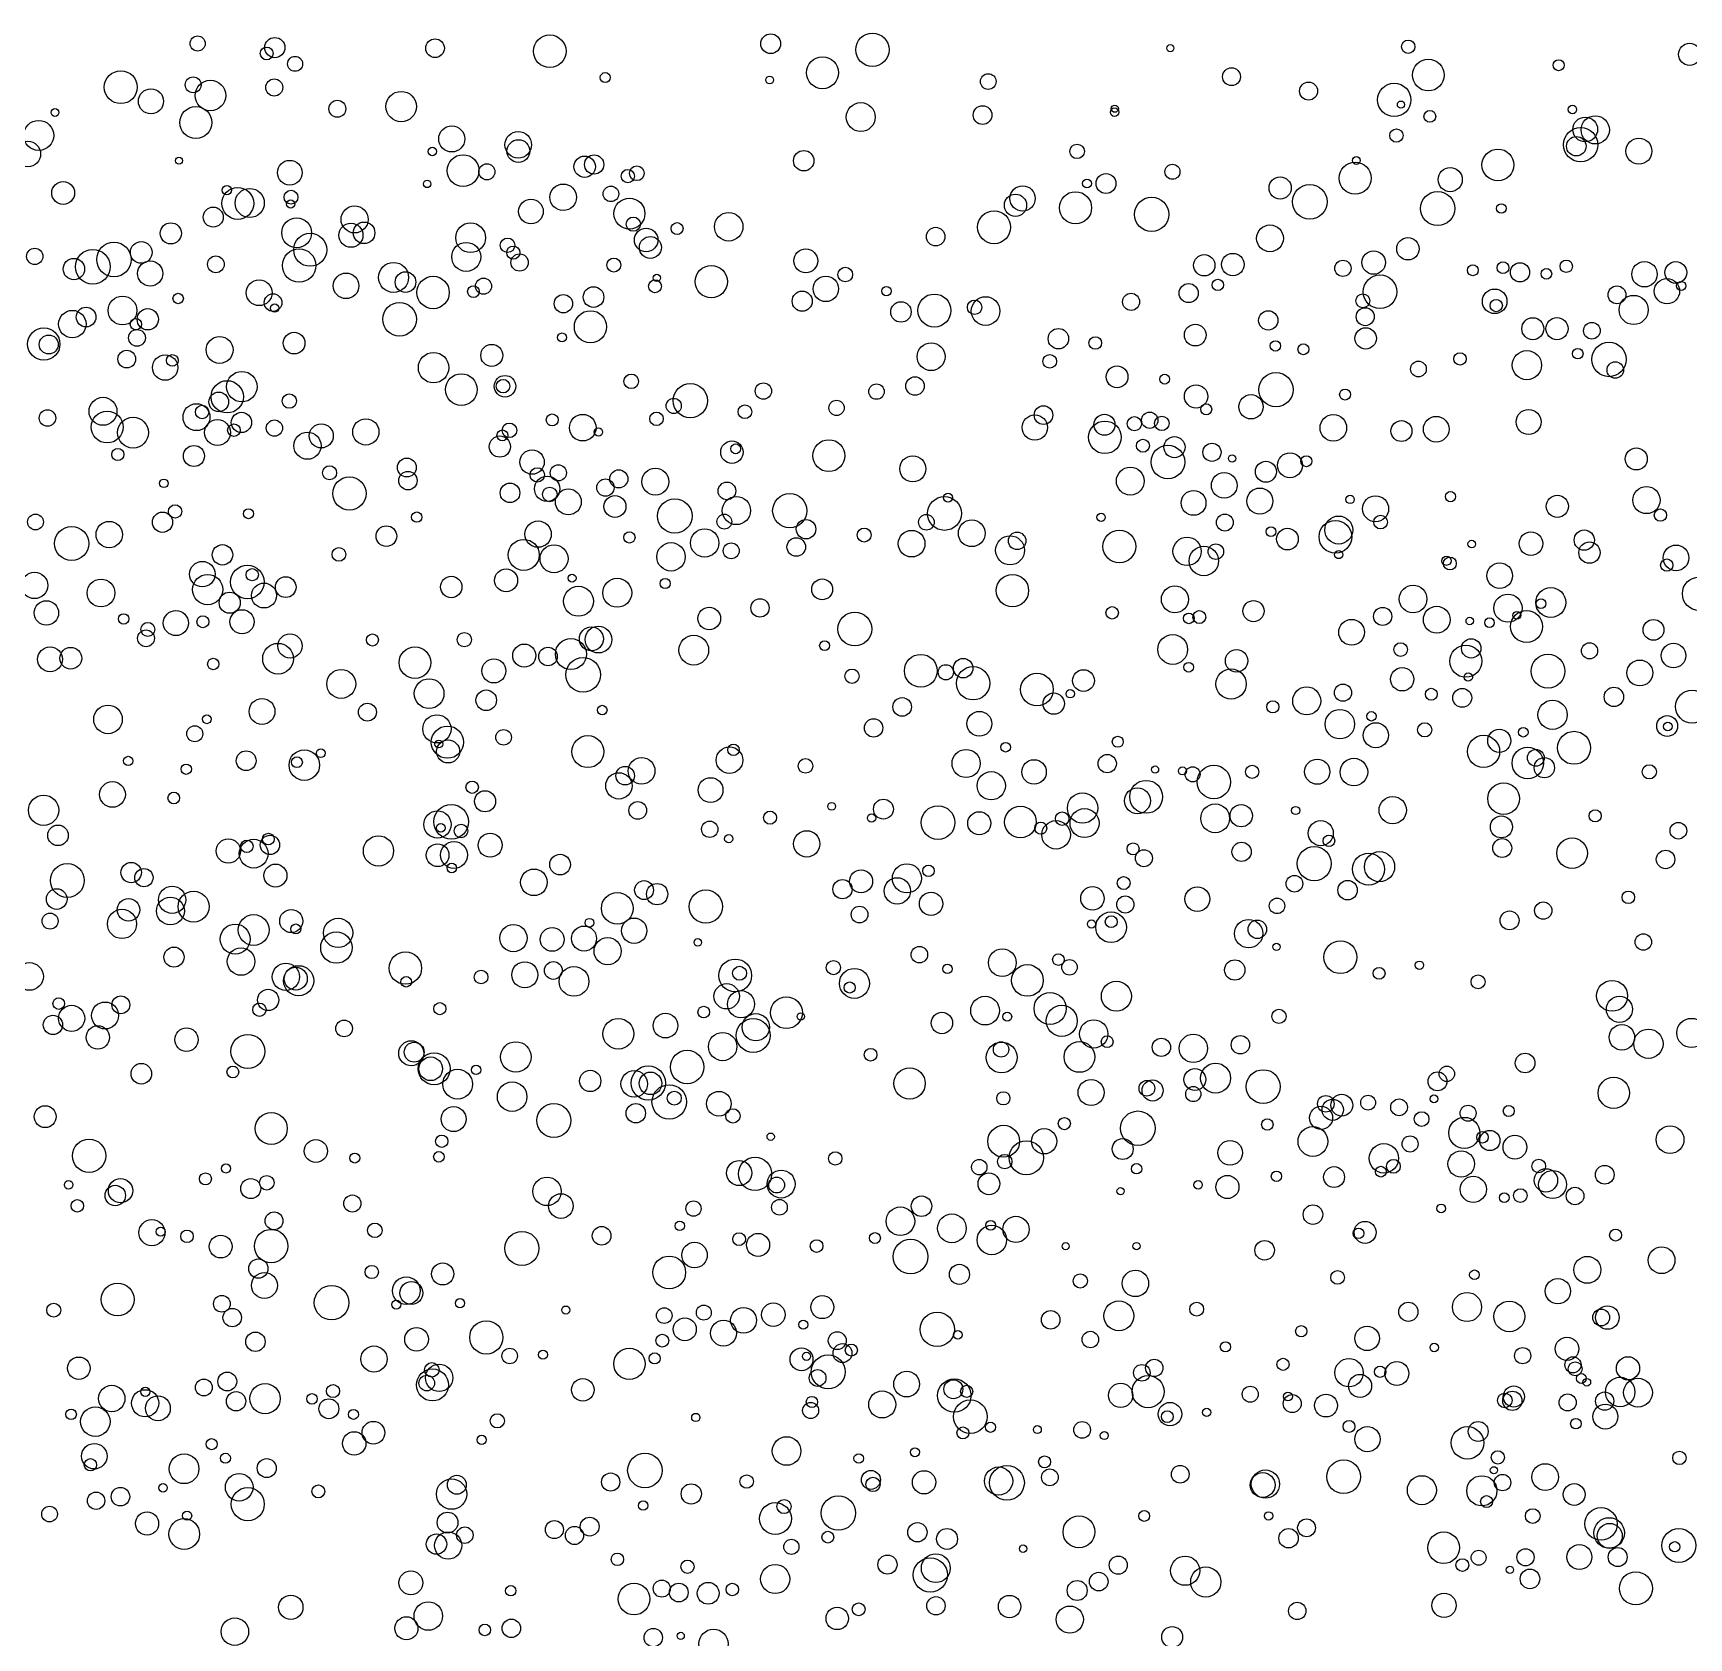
# Model space of a CAD drawing. Extents: x -296 to 296, y -196 to 196.
# Drawn here: x -59.8 to 11.6, y 126.3 to 195.4 of the extents above; entities that cross this region are included whole.
import ezdxf

# ---------------------------------------------------------------- set-up
doc = ezdxf.new("R2010")
doc.units = 0

msp = doc.modelspace()

# ---------------------------------------------------------------- linework, layer by layer
at = {"layer": 'VIA'}
for centre, radius in [((-52.6906, 194.997), 0.3254), ((-49.7135, 194.5692), 0.2769), ((-49.3639, 194.8222), 0.4354), ((-42.4585, 194.7934), 0.4017), ((-37.5143, 194.663), 0.7027), ((-27.9921, 194.9866), 0.4269), ((-23.6072, 194.7273), 0.7185), ((-10.7681, 194.795), 0.1533), ((-0.5135, 194.859), 0.2891), ((11.6156, 194.5294), 0.4785), ((-48.4885, 194.1205), 0.3221), ((-25.7596, 193.7375), 0.688), ((0.3529, 193.6365), 0.6857), ((5.9694, 194.0636), 0.2371), ((-56.0026, 193.1148), 0.7098), ((-52.881, 193.2145), 0.3414), ((-52.1405, 192.756), 0.658), ((-49.3887, 193.1001), 0.3685), ((-35.1215, 193.5286), 0.2167), ((-28.0333, 193.4274), 0.1673), ((-18.6159, 193.3583), 0.338), ((-8.129, 193.5659), 0.3841), ((-54.7043, 192.5051), 0.5415), ((-43.9175, 192.2799), 0.6548), ((-4.809, 192.9455), 0.3902), ((-1.1185, 192.5657), 0.7198), ((-58.8415, 192.0254), 0.1677), ((-52.7675, 191.5894), 0.6878), ((-46.6687, 192.1858), 0.3642), ((-24.1099, 191.8269), 0.6232), ((-18.8599, 191.914), 0.4036), ((-13.1674, 192.0357), 0.1823), ((-13.1627, 192.1862), 0.1546), ((-0.8257, 192.3619), 0.1565), ((0.4188, 191.8556), 0.2551), ((6.5653, 192.1531), 0.1805), ((-59.5414, 191.0346), 0.6482), ((-41.7393, 190.8842), 0.5629), ((-1.0236, 191.0282), 0.2874), ((6.917, 190.6323), 0.7387), ((7.1154, 191.2914), 0.5344), ((7.5492, 191.2748), 0.6079), ((-60.0077, 190.2326), 0.5507), ((-38.8707, 190.633), 0.5738), ((-38.865, 190.3588), 0.4926), ((-14.786, 190.3471), 0.313), ((6.7299, 190.5692), 0.4192), ((9.4289, 190.3571), 0.5604), ((-53.4948, 189.9456), 0.1539), ((-48.7191, 189.4296), 0.5317), ((-42.5749, 190.3415), 0.1816), ((-41.2476, 189.5206), 0.6834), ((-36.0093, 189.6862), 0.4608), ((-35.6006, 189.7815), 0.4166), ((-26.5675, 189.945), 0.4399), ((-2.8034, 189.1948), 0.6907), ((-2.7513, 189.9558), 0.1681), ((3.3515, 189.7632), 0.6864), ((-40.224, 189.4668), 0.348), ((-34.1494, 189.2807), 0.288), ((-33.7611, 189.4035), 0.316), ((-14.359, 188.9604), 0.1892), ((-13.5402, 188.9614), 0.43), ((-10.6765, 189.4691), 0.3244), ((-6.0346, 188.7717), 0.4787), ((1.2957, 189.1301), 0.5216), ((-58.4861, 188.5561), 0.4919), ((-50.9601, 188.104), 0.6858), ((-51.4337, 188.6754), 0.1964), ((-50.4469, 188.1223), 0.6299), ((-48.6664, 188.3716), 0.2971), ((-42.7961, 188.945), 0.1611), ((-36.933, 188.368), 0.5733), ((-34.8779, 188.5163), 0.3356), ((-17.4423, 188.0259), 0.4793), ((-17.1342, 188.3187), 0.5448), ((-14.8541, 187.915), 0.6936), ((-4.7573, 188.1745), 0.7453), ((0.7516, 187.8837), 0.7372), ((-52.0179, 187.514), 0.4308), ((-48.6825, 188.0798), 0.1764), ((-45.9264, 187.4149), 0.5834), ((-38.326, 187.7566), 0.5316), ((-34.0783, 187.6653), 0.667), ((-29.8026, 187.0977), 0.6155), ((-18.3616, 187.078), 0.7096), ((-11.5736, 187.6295), 0.7383), ((3.5, 187.8875), 0.2044), ((-53.848, 186.8137), 0.455), ((-48.4219, 186.8376), 0.6437), ((-46.0828, 186.731), 0.5178), ((-45.5171, 186.8357), 0.4658), ((-40.9241, 186.627), 0.642), ((-33.9144, 187.2108), 0.3072), ((-33.3588, 186.5296), 0.508), ((-32.0265, 187.0186), 0.258), ((-20.8804, 186.6728), 0.4012), ((-6.4721, 186.5989), 0.5755), ((-56.2965, 185.6875), 0.7444), ((-55.1194, 185.9925), 0.4686), ((-47.8394, 186.1048), 0.711), ((-41.1135, 185.7991), 0.6258), ((-39.3323, 186.2984), 0.3129), ((-39.0858, 185.9839), 0.2843), ((-33.1765, 186.2073), 0.4724), ((-0.5268, 186.1471), 0.4817), ((-59.7098, 185.8217), 0.3506), ((-58.0251, 185.2747), 0.4614), ((-57.2104, 185.375), 0.7496), ((-54.7345, 185.0854), 0.5427), ((-51.9029, 185.4792), 0.361), ((-48.3161, 185.4264), 0.7223), ((-44.2452, 184.9135), 0.6469), ((-38.8142, 185.5577), 0.3733), ((-34.7521, 185.4485), 0.301), ((-26.4804, 185.628), 0.5145), ((-9.306, 185.4402), 0.4604), ((-8.0735, 185.4671), 0.484), ((-3.3295, 185.307), 0.3509), ((-2.0047, 185.5552), 0.5051), ((3.5704, 185.3326), 0.253), ((6.2992, 185.3939), 0.2668), ((9.6705, 185.0497), 0.5478), ((11.0185, 185.1258), 0.4707), ((-46.2927, 184.5513), 0.5524), ((-43.7317, 184.7119), 0.4456), ((-42.5423, 184.2638), 0.6993), ((-40.3694, 184.5365), 0.3471), ((-32.8968, 184.8925), 0.1558), ((-30.5522, 184.7316), 0.6941), ((-25.6136, 184.4205), 0.5483), ((-24.7757, 185.0385), 0.3158), ((-8.72, 184.5929), 0.243), ((-1.7304, 184.2947), 0.7243), ((2.2712, 185.2225), 0.2362), ((4.3047, 185.1332), 0.4135), ((5.4419, 185.0684), 0.2285), ((10.6375, 184.3193), 0.5452), ((-53.5291, 184.0046), 0.2239), ((-50.0398, 184.2546), 0.5556), ((-49.4406, 183.8287), 0.3809), ((-40.8038, 184.3031), 0.2538), ((-36.9254, 183.7814), 0.3947), ((-35.6279, 184.0662), 0.4452), ((-32.9791, 184.5325), 0.2792), ((-26.6339, 183.89), 0.4337), ((-23.0035, 184.3273), 0.2021), ((-20.9362, 183.4876), 0.7114), ((-12.4591, 183.8624), 0.3686), ((-9.9769, 184.2382), 0.411), ((-2.4687, 183.9039), 0.3006), ((3.2123, 183.8842), 0.5309), ((8.4825, 184.1637), 0.3845), ((9.2029, 183.5129), 0.628), ((11.2499, 184.5497), 0.1958), ((-58.0914, 182.9028), 0.5909), ((-57.4982, 183.2057), 0.4254), ((-55.9302, 183.4889), 0.6184), ((-54.8384, 183.1087), 0.4599), ((-49.3696, 183.5925), 0.1812), ((-43.9877, 183.1112), 0.7255), ((-35.7601, 182.7856), 0.6947), ((-22.3764, 183.4251), 0.4405), ((-19.2018, 183.6263), 0.3133), ((-18.7298, 183.4646), 0.619), ((-6.5459, 183.0617), 0.416), ((-2.3688, 183.2216), 0.3883), ((3.2779, 183.7024), 0.267), ((-59.3213, 182.0416), 0.6975), ((-55.3503, 182.9007), 0.2449), ((-15.5912, 182.2721), 0.4419), ((-9.6911, 182.4294), 0.4679), ((-2.3479, 182.2847), 0.4602), ((4.856, 182.7025), 0.4753), ((5.8956, 182.7056), 0.478), ((7.4023, 182.6164), 0.3595), ((-59.1083, 182.0229), 0.409), ((-55.3046, 182.3066), 0.3624), ((-51.7464, 181.7905), 0.5802), ((-48.5335, 182.0814), 0.4679), ((-40.0132, 181.552), 0.4737), ((-36.9847, 182.3249), 0.1935), ((-21.0761, 181.4964), 0.5998), ((-14.0021, 182.0881), 0.2719), ((-6.2383, 181.9603), 0.223), ((-5.0323, 181.819), 0.2347), ((8.14, 181.378), 0.7421), ((-55.7459, 181.3927), 0.3825), ((-54.0911, 181.0269), 0.5486), ((-53.7826, 181.3348), 0.2514), ((-42.5215, 181.0231), 0.6566), ((-15.9632, 181.2968), 0.296), ((-0.0748, 180.9656), 0.3397), ((1.7186, 181.4014), 0.267), ((4.601, 181.1319), 0.6298), ((6.795, 181.6271), 0.2252), ((8.4107, 180.9216), 0.3566), ((-50.7845, 180.2049), 0.6574), ((-41.3261, 180.081), 0.6838), ((-39.442, 180.2231), 0.4648), ((-34.0031, 180.4335), 0.3135), ((-21.7703, 180.2315), 0.3992), ((-13.0647, 180.6295), 0.4688), ((-11.0102, 180.5278), 0.2112), ((-6.2112, 180.0746), 0.7403), ((-51.7803, 179.5476), 0.4232), ((-51.4175, 179.7672), 0.6963), ((-48.739, 179.5824), 0.3097), ((-39.5273, 180.2276), 0.2927), ((-31.4587, 179.5976), 0.7381), ((-28.3059, 180.016), 0.354), ((-23.4295, 179.9921), 0.3327), ((-9.659, 179.7848), 0.5015), ((-7.2877, 179.3373), 0.5238), ((-3.2344, 179.8667), 0.2373), ((-59.1637, 178.8528), 0.3564), ((-56.7696, 179.1427), 0.6033), ((-56.5912, 178.4651), 0.6872), ((-52.7404, 178.8895), 0.5804), ((-52.4985, 179.1142), 0.29), ((-32.1704, 179.375), 0.3263), ((-29.1024, 179.1233), 0.2967), ((-25.1529, 179.2901), 0.3312), ((-16.2342, 178.9797), 0.4017), ((-9.2206, 179.2291), 0.2367), ((4.6747, 178.6823), 0.539), ((-55.4737, 178.223), 0.6662), ((-51.8354, 178.2265), 0.5571), ((-51.1273, 178.3287), 0.271), ((-50.8037, 178.6634), 0.4374), ((-49.3802, 178.419), 0.3503), ((-47.3614, 178.0831), 0.5187), ((-45.4409, 178.2547), 0.5656), ((-39.2516, 178.3226), 0.313), ((-37.408, 178.7697), 0.2581), ((-36.094, 178.4368), 0.5732), ((-35.4163, 178.2505), 0.1773), ((-32.9139, 178.8186), 0.2929), ((-16.6068, 178.444), 0.5465), ((-13.5868, 178.0215), 0.7027), ((-13.6056, 178.5639), 0.4518), ((-12.3156, 178.6079), 0.3065), ((-11.6559, 178.7592), 0.3515), ((-11.1332, 178.6237), 0.3123), ((-3.7417, 178.4299), 0.5734), ((-0.8054, 178.292), 0.4519), ((0.6922, 178.3715), 0.5538), ((-47.9584, 177.6597), 0.5863), ((-39.6649, 177.6221), 0.4567), ((-39.5574, 178.1051), 0.2336), ((-29.6619, 177.3803), 0.4835), ((-29.5008, 177.5251), 0.2109), ((-25.4872, 177.23), 0.6871), ((-11.9462, 177.659), 0.2797), ((-10.5883, 177.5964), 0.4566), ((-8.9718, 177.3758), 0.3904), ((-56.1294, 177.2826), 0.2631), ((-52.8491, 177.217), 0.4532), ((-43.6729, 176.7185), 0.4061), ((-38.2759, 176.9536), 0.5247), ((-21.8665, 176.6616), 0.5629), ((-10.8715, 176.9568), 0.726), ((-8.1043, 177.1078), 0.1547), ((-6.6482, 176.5377), 0.4531), ((-5.6143, 176.815), 0.5369), ((-4.904, 176.9924), 0.237), ((9.3174, 177.0905), 0.4745), ((-47.0048, 176.4929), 0.3038), ((-46.1496, 175.5988), 0.7173), ((-43.6262, 176.1545), 0.398), ((-38.0509, 176.4017), 0.3111), ((-37.6279, 175.8041), 0.5455), ((-37.144, 176.4884), 0.3474), ((-34.539, 176.2297), 0.3917), ((-32.9621, 176.1091), 0.5815), ((-12.4918, 176.1325), 0.601), ((-8.4463, 175.9513), 0.5534), ((-54.1458, 176.0378), 0.184), ((-39.2283, 175.627), 0.4217), ((-37.5145, 175.5583), 0.3132), ((-36.7128, 175.2373), 0.5588), ((-35.1131, 175.8541), 0.3733), ((-29.8773, 175.7096), 0.3819), ((-27.1696, 174.8589), 0.7374), ((-20.3456, 175.4248), 0.1948), ((-9.7655, 175.1941), 0.5354), ((-6.9081, 175.2713), 0.5631), ((1.3071, 175.4639), 0.2201), ((9.7537, 175.3152), 0.5848), ((-53.6635, 174.8279), 0.2876), ((-50.4983, 174.7282), 0.2157), ((-34.704, 175.04), 0.4732), ((-32.1251, 174.6281), 0.7427), ((-29.4692, 174.8654), 0.6073), ((-20.502, 174.7408), 0.7292), ((-3.0183, 175.3458), 0.1804), ((-1.9201, 174.9413), 0.5606), ((5.915, 175.0471), 0.4772), ((10.3532, 174.6694), 0.2648), ((-59.6797, 174.3716), 0.3425), ((-58.1207, 173.4442), 0.7347), ((-56.4997, 173.8289), 0.569), ((-54.2048, 174.3615), 0.4373), ((-44.5547, 173.7614), 0.445), ((-43.2477, 174.582), 0.2228), ((-38.016, 173.8474), 0.5682), ((-29.9895, 174.3865), 0.3221), ((-26.4681, 174.0608), 0.4193), ((-21.2827, 174.3598), 0.3381), ((-19.3252, 173.8864), 0.5775), ((-13.7505, 174.5732), 0.1814), ((-8.4176, 174.3457), 0.365), ((-6.429, 173.9561), 0.2061), ((-3.652, 173.7335), 0.7062), ((-3.5077, 174.0261), 0.6036), ((-1.7029, 174.3684), 0.2966), ((-38.6347, 172.9516), 0.6683), ((-34.0831, 173.7073), 0.2448), ((-32.2863, 172.8692), 0.6115), ((-30.8367, 173.4676), 0.6098), ((-29.6938, 173.1286), 0.3436), ((-26.8906, 173.2941), 0.401), ((-23.9626, 173.8098), 0.3024), ((-21.9165, 173.4372), 0.5745), ((-17.6748, 173.1502), 0.6259), ((-17.3703, 173.5575), 0.3762), ((-12.9635, 173.3159), 0.7074), ((-10.0437, 173.1059), 0.6105), ((-8.8052, 173.0936), 0.3356), ((-5.7199, 173.6337), 0.4665), ((2.2263, 173.4183), 0.1646), ((4.7758, 173.4376), 0.5094), ((7.0732, 173.5907), 0.436), ((7.2986, 173.0538), 0.4597), ((-51.6211, 172.9557), 0.4406), ((-46.601, 172.9745), 0.2969), ((-37.3297, 172.7875), 0.6039), ((-9.3232, 172.69), 0.6366), ((-3.512, 172.9662), 0.1752), ((1.1361, 172.6993), 0.1962), ((1.282, 172.5823), 0.2773), ((10.6283, 172.5145), 0.2652), ((11.0294, 172.8238), 0.5532), ((-59.7216, 171.6379), 0.5698), ((-52.487, 172.1244), 0.5494), ((-52.2584, 171.458), 0.6512), ((-50.5467, 171.7838), 0.7217), ((-50.3376, 172.0994), 0.2633), ((-48.8946, 171.5626), 0.447), ((-41.7602, 171.572), 0.4629), ((-39.3949, 171.8535), 0.4944), ((-36.5511, 171.949), 0.1702), ((-17.5719, 171.4138), 0.6985), ((3.4302, 172.0574), 0.5515), ((12.021, 171.2769), 0.7204), ((-56.8552, 171.3114), 0.5945), ((-51.3077, 170.8905), 0.4559), ((-49.8313, 171.2023), 0.5381), ((-36.2757, 170.9534), 0.6465), ((-34.6055, 171.3191), 0.6241), ((-32.5425, 171.7232), 0.2194), ((-25.7723, 171.4679), 0.4505), ((-10.5705, 171.0371), 0.5827), ((-0.3032, 171.0528), 0.5959), ((5.63, 170.8992), 0.6445), ((-59.21, 170.4516), 0.5263), ((-50.7777, 170.0712), 0.5193), ((-30.6385, 170.2087), 0.4871), ((-28.4527, 170.6679), 0.3949), ((-13.2727, 170.4543), 0.2702), ((-7.1829, 170.53), 0.4564), ((-1.6152, 170.3014), 0.3911), ((0.7157, 170.1588), 0.5775), ((3.7856, 170.657), 0.6076), ((5.2085, 170.8523), 0.2113), ((-55.8789, 170.1923), 0.2261), ((-54.8391, 169.7408), 0.3008), ((-53.6274, 170.015), 0.5419), ((-52.465, 170.0732), 0.2571), ((-35.7207, 169.3327), 0.5168), ((-35.4156, 169.3004), 0.5763), ((-24.3657, 169.7573), 0.7296), ((-9.9694, 170.2167), 0.229), ((-9.5191, 170.2721), 0.2777), ((-2.9535, 169.6168), 0.5569), ((2.138, 170.1042), 0.1614), ((2.9901, 170.0293), 0.2074), ((4.587, 169.8662), 0.6879), ((4.1676, 170.3493), 0.1688), ((10.0576, 169.7207), 0.4476), ((-54.9151, 169.3566), 0.3629), ((-49.225, 168.4785), 0.6621), ((-48.7096, 169.0267), 0.5203), ((-45.156, 169.2847), 0.259), ((-41.1969, 169.2977), 0.3103), ((-36.6024, 168.6794), 0.6701), ((-31.3072, 168.8471), 0.6413), ((-25.6694, 169.0419), 0.2125), ((-10.6659, 168.8765), 0.6421), ((-0.8406, 168.8727), 0.2942), ((2.2011, 168.9226), 0.418), ((7.3028, 168.8166), 0.3484), ((10.9205, 168.6126), 0.5288), ((-59.0512, 168.4522), 0.5355), ((-58.1598, 168.4971), 0.4709), ((-52.0159, 168.2496), 0.2449), ((-43.3278, 168.3105), 0.6821), ((-39.9215, 167.9506), 0.5173), ((-38.6123, 168.6117), 0.4987), ((-37.5883, 168.5729), 0.4005), ((-36.0748, 167.7849), 0.7473), ((-21.5235, 167.9586), 0.7073), ((-19.6975, 168.0686), 0.42), ((-7.9114, 168.3863), 0.4828), ((1.9704, 168.3695), 0.6914), ((5.51, 167.941), 0.7304), ((9.4662, 167.8638), 0.5582), ((-46.5033, 167.3896), 0.6241), ((-24.4855, 167.7236), 0.3087), ((-20.4434, 167.8918), 0.3284), ((-19.2691, 167.4168), 0.7185), ((-16.5149, 167.1464), 0.7046), ((-14.5094, 167.5334), 0.4689), ((-9.9775, 168.1118), 0.2094), ((-8.1488, 167.3876), 0.6523), ((-0.7734, 167.5917), 0.5034), ((2.0703, 167.6872), 0.1792), ((-42.7142, 166.9719), 0.6405), ((-40.2525, 166.6855), 0.4444), ((-15.7932, 166.5407), 0.4597), ((-15.0823, 166.9681), 0.1797), ((-4.8891, 166.6598), 0.6039), ((-3.326, 167.0123), 0.3699), ((0.4811, 166.9466), 0.2559), ((1.8148, 166.7911), 0.4071), ((8.3521, 166.832), 0.4186), ((11.721, 166.4125), 0.7135), ((-56.554, 165.8615), 0.6164), ((-49.9148, 166.2047), 0.558), ((-45.3733, 166.1745), 0.3872), ((-35.2533, 166.262), 0.2076), ((-22.3265, 166.4004), 0.4007), ((-6.3494, 166.4049), 0.2598), ((-3.4605, 165.6565), 0.6332), ((5.7081, 166.0615), 0.629), ((-52.8138, 165.2428), 0.3441), ((-52.2962, 165.8663), 0.1885), ((-42.3767, 165.4543), 0.6095), ((-41.9246, 164.8804), 0.6966), ((-23.5578, 165.4941), 0.3955), ((-18.9956, 165.6714), 0.5352), ((-1.909, 165.178), 0.5402), ((-2.0973, 165.9943), 0.2024), ((0.1986, 165.4127), 0.3066), ((10.6485, 165.5757), 0.4495), ((10.6763, 165.5542), 0.1905), ((-42.2973, 164.7995), 0.1695), ((-41.8943, 164.4793), 0.4958), ((-39.5045, 165.0886), 0.3356), ((-35.8711, 164.4718), 0.6889), ((-17.8663, 164.6612), 0.2065), ((-13.0317, 164.897), 0.2377), ((2.7329, 164.4806), 0.6945), ((3.4093, 164.9387), 0.4975), ((4.4459, 165.3063), 0.2048), ((6.6323, 164.6362), 0.7112), ((-55.6838, 164.0697), 0.2002), ((-50.5999, 164.0814), 0.4263), ((-48.0925, 163.8906), 0.6583), ((-48.409, 164.0165), 0.2331), ((-47.3861, 164.4024), 0.1885), ((-33.5543, 163.6428), 0.5756), ((-29.7665, 164.1045), 0.5735), ((-29.5961, 164.5503), 0.2456), ((-26.4919, 163.8583), 0.3167), ((-19.5682, 163.9618), 0.6074), ((-13.488, 163.9563), 0.3942), ((-4.4353, 163.6074), 0.5428), ((-2.8551, 163.5922), 0.5934), ((4.6398, 163.9809), 0.6789), ((4.9885, 164.2038), 0.3629), ((5.3527, 163.7789), 0.4371), ((-53.1816, 163.7133), 0.2226), ((-34.5355, 162.9972), 0.5677), ((-34.2656, 163.4353), 0.401), ((-18.4873, 163.0005), 0.6097), ((-16.639, 163.598), 0.5273), ((-11.4241, 163.7008), 0.1534), ((-10.244, 163.6413), 0.173), ((-9.8071, 163.4953), 0.3245), ((-8.8918, 163.1633), 0.7204), ((-7.2407, 163.6016), 0.2819), ((9.8754, 163.6015), 0.3049), ((-56.3622, 162.6268), 0.5551), ((-53.7183, 162.4728), 0.2515), ((-40.8598, 162.9377), 0.2677), ((-40.3018, 162.3318), 0.4547), ((-30.5825, 162.8146), 0.5349), ((-12.1849, 162.3528), 0.5596), ((-11.8094, 162.524), 0.7102), ((3.5956, 162.448), 0.6825), ((-59.3308, 161.9463), 0.6526), ((-41.7603, 161.4475), 0.7489), ((-33.721, 161.9382), 0.3801), ((-25.364, 162.1133), 0.1657), ((-23.1321, 161.9935), 0.4282), ((-20.7791, 161.4139), 0.7262), ((-17.2256, 161.4369), 0.6822), ((-14.5512, 162.0412), 0.6537), ((-14.4645, 161.3923), 0.6268), ((-8.8335, 161.5963), 0.622), ((-7.7122, 161.7095), 0.4815), ((-5.3628, 161.934), 0.1748), ((-1.183, 161.9492), 0.588), ((-58.7093, 160.8635), 0.4441), ((-42.3547, 161.3343), 0.5853), ((-42.2097, 161.1872), 0.1919), ((-41.3381, 161.0547), 0.2914), ((-30.6205, 161.1259), 0.3533), ((-28.0206, 161.6261), 0.2812), ((-23.6423, 161.6108), 0.1796), ((-19.0001, 161.3832), 0.4991), ((-16.3509, 161.1749), 0.2597), ((-15.6905, 160.8864), 0.6139), ((-15.4269, 161.5835), 0.2911), ((-4.2823, 160.9577), 0.54), ((3.5009, 161.227), 0.4725), ((7.5455, 161.7053), 0.261), ((11.1283, 161.0623), 0.3592), ((-51.3683, 160.1888), 0.5222), ((-50.2754, 160.0735), 0.6207), ((-50.5717, 160.3918), 0.2688), ((-49.5731, 160.4499), 0.4158), ((-49.6437, 160.7011), 0.2527), ((-44.8963, 160.1916), 0.6523), ((-41.6407, 160.018), 0.5794), ((-40.0827, 160.4398), 0.5184), ((-29.8002, 160.7172), 0.1778), ((-26.4393, 160.4966), 0.5676), ((-3.9295, 160.6264), 0.2485), ((3.5368, 160.3169), 0.4079), ((6.5487, 160.0933), 0.659), ((-42.346, 160.006), 0.4889), ((-37.0684, 159.6018), 0.4451), ((-12.37, 160.2811), 0.2572), ((-11.9055, 159.8786), 0.3671), ((-7.6963, 160.1523), 0.4157), ((-4.5651, 159.6435), 0.736), ((-2.2228, 159.4074), 0.6882), ((-1.7497, 159.5107), 0.651), ((10.5773, 159.8251), 0.3989), ((-58.3068, 158.9141), 0.7293), ((-55.5551, 159.2582), 0.4398), ((-55.0064, 159.0409), 0.3926), ((-49.3363, 159.1298), 0.4945), ((-41.7364, 159.4565), 0.2055), ((-38.1956, 158.8383), 0.5735), ((-24.097, 158.8812), 0.4985), ((-22.1208, 159.0098), 0.6275), ((-21.1924, 159.334), 0.2487), ((-58.7658, 158.118), 0.445), ((-53.79, 158.0864), 0.5849), ((-52.8665, 157.7904), 0.6685), ((-33.4499, 158.5035), 0.4067), ((-32.8858, 158.3281), 0.4604), ((-30.7878, 157.792), 0.7168), ((-24.8978, 158.5427), 0.4168), ((-22.5363, 158.4688), 0.5677), ((-14.1235, 158.1461), 0.5073), ((-12.7788, 158.8065), 0.2801), ((-9.6034, 158.1133), 0.5342), ((-5.4177, 158.7789), 0.3595), ((-3.1266, 158.5015), 0.4193), ((8.9747, 158.1934), 0.2676), ((-55.6687, 157.655), 0.4856), ((-53.8619, 157.6028), 0.5995), ((-34.6064, 157.7164), 0.6824), ((-24.1627, 157.4489), 0.3586), ((-21.0797, 157.9137), 0.5032), ((-12.7078, 157.8807), 0.3698), ((-6.1664, 157.8221), 0.3339), ((5.3045, 157.6213), 0.3726), ((-59.0515, 157.1683), 0.3456), ((-55.951, 157.0455), 0.6295), ((-51.0728, 156.3922), 0.6465), ((-50.2775, 156.7851), 0.664), ((-48.6565, 157.1697), 0.4983), ((-48.4605, 156.829), 0.2146), ((-46.636, 156.659), 0.633), ((-39.0817, 156.4354), 0.5878), ((-35.8074, 157.0986), 0.1871), ((-33.8744, 156.7521), 0.5461), ((-14.1648, 157.0416), 0.1757), ((-13.3219, 156.9006), 0.6596), ((-13.3145, 157.1413), 0.2554), ((-7.3924, 156.6266), 0.6103), ((-7.0164, 156.8129), 0.3982), ((3.8532, 157.1976), 0.408), ((-46.7126, 156.0249), 0.6752), ((-37.4103, 156.3764), 0.5119), ((-36.035, 156.4159), 0.5386), ((-35.0194, 155.8714), 0.5875), ((-31.1345, 156.2501), 0.1604), ((-3.4368, 155.6098), 0.7077), ((9.6199, 156.264), 0.3544), ((-53.7099, 155.6126), 0.4328), ((-50.818, 155.4242), 0.5949), ((-43.7353, 155.1424), 0.6987), ((-21.5819, 155.718), 0.3558), ((-18.0113, 155.3733), 0.5964), ((-15.5936, 155.5063), 0.2493), ((-6.1926, 156.0548), 0.1553), ((-59.937, 154.7804), 0.5971), ((-48.8874, 154.7675), 0.5852), ((-48.3374, 154.5954), 0.6498), ((-48.4628, 154.6849), 0.4965), ((-40.4722, 154.7549), 0.2936), ((-38.5895, 154.8519), 0.5629), ((-37.3592, 155.0385), 0.3829), ((-36.4695, 154.5684), 0.6414), ((-29.5197, 154.8249), 0.7067), ((-29.3317, 154.9181), 0.3006), ((-25.2872, 155.1615), 0.3065), ((-24.3826, 154.4834), 0.646), ((-20.3762, 155.1069), 0.2022), ((-16.9243, 154.6077), 0.6829), ((-15.1125, 155.1757), 0.3345), ((-7.9892, 155.0589), 0.4393), ((-1.7709, 154.9155), 0.2569), ((-0.0299, 155.2649), 0.1801), ((-49.6517, 153.7688), 0.4588), ((-43.7038, 154.5516), 0.227), ((-29.8893, 153.9249), 0.547), ((-29.2732, 153.586), 0.5848), ((-24.5876, 154.3032), 0.2395), ((-13.0934, 153.9303), 0.6468), ((2.4967, 154.5468), 0.3003), ((8.2737, 153.9443), 0.6659), ((-58.6774, 153.6113), 0.2487), ((-58.1204, 152.9753), 0.5612), ((-56.6784, 153.098), 0.581), ((-56.0021, 153.5561), 0.384), ((-50.0278, 153.3477), 0.2883), ((-42.2516, 153.3912), 0.2622), ((-30.8787, 153.2433), 0.2514), ((-27.3124, 153.2179), 0.6849), ((-18.7516, 153.3082), 0.6199), ((-15.9507, 153.3984), 0.6911), ((-15.4474, 152.8657), 0.6705), ((8.5903, 153.3636), 0.5631), ((-58.9266, 152.6911), 0.4152), ((-46.3791, 152.5379), 0.3598), ((-34.5601, 152.31), 0.6627), ((-32.5272, 152.6604), 0.5308), ((-28.7454, 152.2368), 0.734), ((-28.6348, 152.5902), 0.5889), ((-26.6981, 153.0537), 0.1565), ((-20.6122, 152.7741), 0.4622), ((-17.7984, 153.0508), 0.1934), ((-14.0693, 152.3059), 0.61), ((-6.086, 153.0596), 0.3045), ((11.6916, 152.3464), 0.6282), ((-56.9924, 152.1548), 0.5034), ((-53.1721, 152.0558), 0.5041), ((-50.5248, 151.5524), 0.7331), ((-43.4858, 151.4701), 0.5404), ((-30.0631, 151.7596), 0.6103), ((-13.4888, 151.9676), 0.2564), ((-11.1539, 151.7256), 0.3953), ((-9.774, 151.6807), 0.6118), ((-7.7472, 151.8355), 0.3958), ((8.6954, 152.1572), 0.5499), ((9.8402, 151.8785), 0.6327), ((-43.3563, 151.5161), 0.4288), ((-42.4955, 150.8026), 0.6891), ((-42.6451, 150.7991), 0.5101), ((-38.9768, 151.3111), 0.6562), ((-31.5927, 150.8765), 0.7216), ((-23.6876, 151.4057), 0.2746), ((-18.0381, 151.2872), 0.6661), ((-18.0629, 151.634), 0.3311), ((-14.6839, 151.3107), 0.6625), ((4.5245, 151.0486), 0.423), ((-55.1185, 150.5866), 0.4438), ((-51.1718, 150.6631), 0.2549), ((-41.4837, 150.1377), 0.6402), ((-40.6887, 150.7503), 0.203), ((-35.7693, 150.277), 0.4584), ((-33.8722, 150.1509), 0.5714), ((-33.2659, 150.1856), 0.7379), ((-33.1738, 150.172), 0.4859), ((-22.0028, 150.1691), 0.6747), ((-9.7087, 150.3395), 0.472), ((-8.8169, 150.3994), 0.6446), ((-6.7635, 150.0327), 0.73), ((0.7478, 150.2585), 0.4082), ((1.1495, 150.5829), 0.3335), ((-39.1366, 149.5973), 0.6367), ((-32.3655, 149.3721), 0.7422), ((-14.1831, 149.7782), 0.5625), ((-11.7781, 149.9596), 0.3379), ((-11.5318, 149.865), 0.4547), ((-9.778, 149.7113), 0.3274), ((8.3435, 149.7601), 0.6733), ((-59.2626, 148.7368), 0.4728), ((-41.6584, 148.6319), 0.5396), ((-37.3386, 148.5695), 0.7325), ((-33.8045, 148.8849), 0.4178), ((-32.1469, 149.5339), 0.3006), ((-30.2248, 149.296), 0.5312), ((-17.9644, 149.5272), 0.2859), ((-4.2705, 148.6858), 0.497), ((-4.0666, 149.2906), 0.357), ((-3.7685, 149.0325), 0.4579), ((-3.3779, 149.2305), 0.4721), ((-2.2424, 149.3404), 0.3207), ((-0.9101, 149.1397), 0.3601), ((0.5964, 149.5053), 0.1696), ((2.0653, 148.8867), 0.3454), ((3.8197, 148.9829), 0.2379), ((-49.517, 148.2284), 0.6891), ((-29.6216, 148.7706), 0.309), ((-15.3353, 148.4369), 0.2627), ((-12.166, 148.2377), 0.7433), ((-6.5861, 148.4005), 0.2461), ((0.0639, 148.6351), 0.3162), ((1.9037, 148.0372), 0.6701), ((-57.371, 147.0509), 0.7177), ((-47.5962, 147.2557), 0.4974), ((-42.1722, 147.6741), 0.2651), ((-27.9905, 147.8722), 0.1586), ((-17.9505, 147.6749), 0.6886), ((-16.2061, 147.675), 0.5445), ((-12.8202, 147.3425), 0.4519), ((-4.6224, 147.6679), 0.6417), ((-0.4321, 147.5595), 0.3461), ((2.6882, 147.849), 0.2485), ((3.0042, 147.708), 0.4365), ((4.0847, 147.4214), 0.5123), ((10.7731, 147.7457), 0.5972), ((-45.9182, 146.9527), 0.2148), ((-42.2926, 147.0046), 0.2282), ((-25.2071, 146.9358), 0.2868), ((-17.9063, 146.8009), 0.3117), ((-16.9757, 146.9655), 0.7364), ((-8.1903, 147.1784), 0.5312), ((-1.562, 146.9406), 0.6337), ((1.7697, 146.6964), 0.5707), ((-52.3539, 146.0549), 0.2573), ((-51.4714, 146.5034), 0.1958), ((-29.349, 146.3056), 0.5406), ((-28.6666, 146.2697), 0.717), ((-27.5411, 145.8287), 0.601), ((-19.0031, 146.5608), 0.3325), ((-18.5839, 145.8429), 0.469), ((-12.22, 146.492), 0.2236), ((-6.1925, 146.1652), 0.2238), ((-3.7087, 146.1314), 0.45), ((-1.6937, 146.3646), 0.2311), ((-1.1526, 146.5962), 0.2987), ((5.1133, 146.6086), 0.2933), ((5.4217, 145.992), 0.5029), ((5.7081, 145.8124), 0.6008), ((7.9568, 146.2343), 0.4039), ((-58.2499, 145.7982), 0.1839), ((-56.2422, 145.3359), 0.4411), ((-56.0149, 145.5489), 0.5244), ((-50.4018, 145.6357), 0.4325), ((-49.7105, 145.8858), 0.3165), ((-37.6325, 145.5149), 0.6135), ((-27.7345, 145.7899), 0.3429), ((-12.9122, 145.5222), 0.1546), ((-9.5715, 145.7988), 0.1818), ((-8.3071, 145.7048), 0.4989), ((2.2913, 145.6063), 0.5638), ((4.3192, 145.3364), 0.2943), ((6.6753, 145.3169), 0.3809), ((-57.8792, 144.8944), 0.2688), ((-46.0216, 144.991), 0.3692), ((-37.0326, 144.8842), 0.5307), ((-31.3188, 144.7736), 0.3291), ((-27.6147, 144.8302), 0.3387), ((-21.4903, 144.8751), 0.4419), ((-4.6202, 144.5149), 0.4201), ((0.9059, 144.781), 0.1898), ((3.6258, 145.246), 0.2067), ((-54.6612, 143.7367), 0.5623), ((-49.3982, 144.2452), 0.3853), ((-31.9113, 144.0309), 0.2039), ((-22.4002, 144.2283), 0.6169), ((-20.1812, 143.922), 0.6194), ((-18.5111, 144.0528), 0.2143), ((-17.4201, 143.8774), 0.564), ((-2.3728, 143.7473), 0.4728), ((-54.2826, 143.7783), 0.1909), ((-53.1496, 143.5781), 0.2707), ((-51.6966, 143.1375), 0.491), ((-49.5243, 143.1602), 0.7189), ((-45.0535, 143.836), 0.3131), ((-38.7124, 143.0581), 0.7324), ((-35.2781, 143.6011), 0.402), ((-29.3517, 143.4568), 0.2746), ((-28.5335, 143.2078), 0.4956), ((-23.4978, 143.5034), 0.2353), ((-21.9633, 142.703), 0.7472), ((-18.4595, 143.4195), 0.6333), ((-2.6588, 143.7071), 0.2294), ((8.4245, 143.6334), 0.26), ((-31.274, 142.7702), 0.5508), ((-26.0146, 143.1583), 0.2759), ((-15.278, 143.1568), 0.154), ((-12.2235, 143.1584), 0.1552), ((-6.7041, 142.9788), 0.421), ((10.4058, 142.5482), 0.5773), ((-50.0741, 142.188), 0.4157), ((-49.8118, 141.4607), 0.5599), ((-45.1874, 142.0405), 0.2856), ((-42.1284, 141.9576), 0.4766), ((-32.3651, 142.0211), 0.7079), ((-19.8581, 141.9379), 0.434), ((-12.2733, 141.5481), 0.5707), ((-3.5577, 141.8073), 0.2943), ((2.341, 141.9194), 0.2086), ((7.2033, 142.1337), 0.5808), ((-56.1387, 140.8561), 0.7084), ((-46.9157, 140.7181), 0.7465), ((-43.6958, 141.2348), 0.5928), ((-43.4782, 141.1316), 0.4941), ((-14.648, 141.6553), 0.3052), ((5.936, 141.2129), 0.5469), ((-58.8942, 140.3917), 0.3), ((-51.6447, 140.6702), 0.3606), ((-44.1272, 140.6369), 0.1949), ((-41.3843, 140.695), 0.1979), ((-30.8737, 140.2909), 0.3218), ((-27.879, 140.2001), 0.5058), ((-25.7686, 140.525), 0.4956), ((-12.9858, 140.151), 0.6458), ((-9.6306, 140.4394), 0.2994), ((-0.5065, 140.3242), 0.4136), ((2.0203, 140.5306), 0.6269), ((3.8447, 140.1257), 0.6627), ((-51.2004, 140.0753), 0.3973), ((-40.248, 139.2209), 0.7171), ((-36.8224, 140.4025), 0.1724), ((-32.5793, 140.1607), 0.3354), ((-31.6934, 139.5702), 0.496), ((-30.0253, 139.4059), 0.5593), ((-29.161, 139.9572), 0.5562), ((-26.5893, 139.7743), 0.1952), ((-20.8144, 139.5663), 0.7399), ((-15.9245, 139.9788), 0.3985), ((7.8019, 140.0786), 0.365), ((8.0724, 140.0769), 0.5075), ((-50.2002, 139.0341), 0.4174), ((-43.2551, 139.1402), 0.5103), ((-32.6626, 139.081), 0.2737), ((-25.1227, 139.0805), 0.3848), ((-19.9246, 139.3311), 0.181), ((-14.2135, 139.1302), 0.356), ((-5.1248, 139.4854), 0.2439), ((-2.2863, 139.1805), 0.5275), ((6.329, 138.7277), 0.5048), ((-45.0898, 138.2895), 0.5621), ((-39.2404, 138.4205), 0.333), ((-37.8076, 138.4771), 0.1907), ((-34.0819, 138.0816), 0.6746), ((-32.9924, 138.3158), 0.2405), ((-26.6641, 138.2759), 0.4931), ((-26.4464, 138.4076), 0.177), ((-25.5131, 137.738), 0.732), ((-24.8972, 138.5435), 0.4085), ((-24.5158, 138.6755), 0.2605), ((-8.3922, 138.813), 0.2206), ((0.6065, 138.7873), 0.1815), ((4.4189, 138.4324), 0.3491), ((-57.8111, 137.8916), 0.4847), ((-42.5684, 137.1709), 0.69), ((-42.5981, 137.8219), 0.3107), ((-42.2813, 137.4762), 0.5905), ((-25.9699, 137.4719), 0.3618), ((-22.1333, 137.21), 0.5552), ((-11.9939, 137.6946), 0.357), ((-11.4605, 137.9052), 0.3743), ((-5.9093, 138.0595), 0.2616), ((-3.0654, 137.7002), 0.6095), ((-1.7256, 137.7404), 0.2447), ((-1.0017, 137.6646), 0.514), ((6.5854, 138.0397), 0.3476), ((6.6797, 137.8664), 0.2991), ((8.9587, 137.8873), 0.5014), ((-56.3919, 136.5872), 0.5693), ((-54.9447, 136.8754), 0.1988), ((-52.4257, 137.0609), 0.3617), ((-51.4138, 137.3205), 0.406), ((-49.7848, 136.5817), 0.6521), ((-46.8556, 136.9076), 0.2826), ((-42.8152, 137.2505), 0.336), ((-36.0888, 136.9598), 0.4879), ((-20.0768, 136.7137), 0.7186), ((-20.1181, 136.9885), 0.4083), ((-19.5443, 136.8943), 0.2614), ((-12.9068, 136.7226), 0.526), ((-11.7271, 136.8829), 0.691), ((-7.3233, 136.7708), 0.3442), ((-2.5918, 137.1289), 0.4989), ((4.0368, 136.6713), 0.456), ((6.9445, 137.4493), 0.2122), ((7.1816, 137.2886), 0.1668), ((8.6209, 136.8663), 0.6352), ((9.3891, 136.841), 0.6209), ((-54.9528, 136.3847), 0.5831), ((-54.4042, 136.1675), 0.5359), ((-51.0343, 136.4677), 0.4159), ((-47.7631, 136.5709), 0.2265), ((-47.0358, 136.1458), 0.4285), ((-26.2696, 136.0707), 0.3453), ((-26.2155, 136.4372), 0.2437), ((-23.1857, 136.3307), 0.5819), ((-19.3858, 135.8044), 0.7267), ((-10.7816, 135.915), 0.5035), ((-5.5131, 136.3692), 0.3908), ((-5.6958, 136.6765), 0.1891), ((-4.0562, 136.2839), 0.4916), ((3.6472, 136.5033), 0.3163), ((3.9742, 136.4887), 0.4153), ((6.3572, 136.4174), 0.3686), ((7.983, 135.8082), 0.5365), ((7.9538, 136.4742), 0.3944), ((-58.143, 135.9067), 0.2268), ((-57.0991, 135.5906), 0.6366), ((-45.9754, 135.9016), 0.2137), ((-45.1169, 135.1129), 0.4878), ((-39.7754, 135.6261), 0.3069), ((-31.22, 135.7706), 0.1776), ((-14.5691, 135.2335), 0.3602), ((-10.8989, 135.8056), 0.2553), ((-9.1987, 135.9901), 0.1775), ((-3.066, 135.3814), 0.2577), ((2.5023, 135.1679), 0.4296), ((6.7133, 135.5018), 0.2271), ((-45.9429, 134.6513), 0.5058), ((-40.4488, 134.8035), 0.1994), ((-27.3061, 134.3239), 0.6168), ((-19.7065, 135.1053), 0.2557), ((-18.5171, 135.3467), 0.2201), ((-16.4982, 135.2457), 0.171), ((-13.6154, 134.9912), 0.171), ((-2.2712, 134.8347), 0.5447), ((2.0385, 134.676), 0.7009), ((-57.1452, 134.1007), 0.5501), ((-53.2745, 133.5581), 0.6406), ((-52.0883, 134.6188), 0.2375), ((-51.4948, 134.0123), 0.216), ((-33.4124, 133.4866), 0.7446), ((-24.1976, 134.0022), 0.2057), ((-21.7757, 134.2706), 0.1936), ((3.3505, 134.0481), 0.2845), ((11.1746, 134.0276), 0.29), ((-57.3133, 133.7302), 0.2641), ((-49.7137, 133.587), 0.4098), ((-23.6709, 133.0776), 0.4083), ((-21.3815, 132.9749), 0.5018), ((-18.1687, 133.0309), 0.6069), ((-17.8079, 132.9555), 0.7485), ((-16.1852, 133.855), 0.2597), ((-15.9566, 133.1885), 0.3614), ((-10.3421, 133.3206), 0.3813), ((-6.6671, 132.8988), 0.6101), ((-3.2968, 133.2141), 0.7273), ((3.1768, 133.497), 0.1517), ((5.389, 133.1998), 0.5782), ((-56.0173, 132.3557), 0.399), ((-54.1828, 132.7366), 0.182), ((-50.8998, 132.7613), 0.5955), ((-50.5308, 132.0322), 0.7141), ((-47.4878, 132.582), 0.2776), ((-41.7458, 132.4649), 0.6543), ((-41.5197, 132.8675), 0.4085), ((-34.8875, 132.985), 0.3915), ((-31.4146, 132.4734), 0.4372), ((-29.0272, 133.0074), 0.2908), ((-23.5843, 132.8834), 0.3095), ((-6.7894, 132.8588), 0.5349), ((0.0743, 132.635), 0.6257), ((2.658, 132.6085), 0.6502), ((3.5519, 132.9635), 0.3544), ((6.6402, 132.4495), 0.4701), ((-57.0693, 132.1811), 0.3735), ((-33.4877, 131.9731), 0.2053), ((-27.7879, 131.411), 0.6865), ((-27.4158, 131.9316), 0.3044), ((-25.0749, 131.6503), 0.7449), ((2.8644, 132.1442), 0.2578), ((-59.0736, 131.6043), 0.3382), ((-54.8712, 131.1976), 0.5002), ((-53.269, 130.7453), 0.6623), ((-53.1449, 131.5352), 0.1971), ((-41.919, 131.2392), 0.4481), ((-37.3147, 130.9369), 0.39), ((-35.7942, 131.0643), 0.4059), ((-14.7051, 130.8391), 0.6867), ((-11.8928, 131.5254), 0.2342), ((-6.5316, 131.5263), 0.1787), ((-4.8956, 131.0132), 0.3833), ((4.8528, 131.5196), 0.3163), ((7.7972, 131.1828), 0.6998), ((8.1482, 130.7912), 0.6594), ((-42.3962, 130.3108), 0.4395), ((-41.8927, 130.248), 0.5842), ((-41.1739, 130.6963), 0.3545), ((-36.4467, 130.684), 0.3915), ((-25.5272, 130.6101), 0.2539), ((-21.6688, 130.8207), 0.4149), ((-20.389, 130.5336), 0.4503), ((-5.6714, 130.5628), 0.4192), ((1.0157, 130.1524), 0.6818), ((8.1727, 130.6643), 0.5397), ((11.1503, 130.2516), 0.7285), ((-34.599, 129.6524), 0.2679), ((-27.0994, 130.1916), 0.3258), ((-20.8765, 129.2742), 0.6224), ((-17.1127, 130.1127), 0.1598), ((2.5189, 129.7229), 0.3199), ((4.5415, 129.7422), 0.3688), ((6.8629, 129.7534), 0.5385), ((8.5147, 129.752), 0.4092), ((10.9705, 130.1945), 0.2223), ((-31.5758, 129.3352), 0.2847), ((-27.7973, 128.8063), 0.6272), ((-22.9579, 129.4275), 0.4134), ((-21.1135, 128.9801), 0.7398), ((-13.0122, 129.4035), 0.3918), ((-10.129, 129.1641), 0.629), ((-9.2398, 128.679), 0.6502), ((1.8185, 129.4067), 0.2738), ((3.8697, 129.1997), 0.1556), ((4.7334, 128.8114), 0.422), ((-43.5017, 128.6405), 0.5142), ((-39.1975, 128.3012), 0.2236), ((-33.883, 127.9416), 0.6829), ((-32.6871, 128.3937), 0.3686), ((-31.9519, 128.2244), 0.4037), ((-30.6856, 128.1906), 0.4698), ((-29.6482, 128.3534), 0.2689), ((-14.7833, 128.3108), 0.4307), ((-13.8529, 128.6953), 0.4008), ((9.2989, 128.4044), 0.7117), ((-48.6747, 127.5883), 0.525), ((-42.7485, 127.2091), 0.6151), ((-24.1994, 127.5005), 0.2784), ((-20.8698, 127.6509), 0.3945), ((-17.6954, 127.6172), 0.4847), ((-5.2984, 127.4305), 0.3758), ((1.0314, 127.6706), 0.5227), ((-51.0853, 126.5368), 0.5921), ((-43.6904, 126.6833), 0.4966), ((-39.1694, 126.6806), 0.398), ((-25.123, 127.1069), 0.4842), ((-15.0998, 127.0575), 0.5842), ((-40.3107, 126.6099), 0.2479), ((-33.0516, 126.2799), 0.3972), ((-31.8673, 126.3559), 0.152), ((-30.4539, 126.0153), 0.6283), ((-10.6873, 126.3068), 0.4516)]:
    msp.add_circle(centre, radius, dxfattribs=at)

doc.saveas('drawing.dxf')
